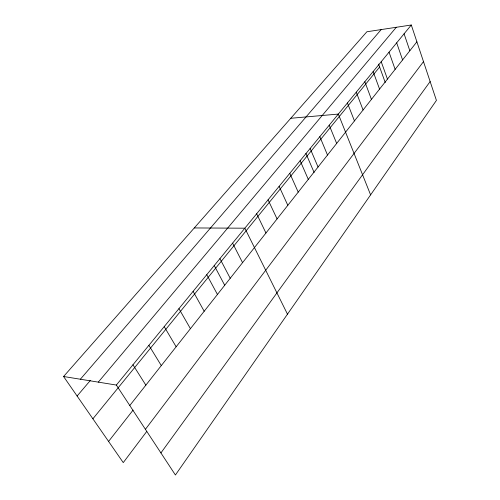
<?xml version="1.0" encoding="UTF-8"?>
<svg xmlns="http://www.w3.org/2000/svg" width="500" height="500" viewBox="0 0 500 500"><rect width="100%" height="100%" fill="white"/><g stroke="black" fill="none" stroke-linecap="round" stroke-linejoin="round"><path stroke-width="0.75" d="M160.919 452.931L430.138 81.544M146.769 431.413L123.263 462.612L63.575 376.512L366.875 31.762L411.294 25L436.425 100.412L175.413 475L116.35 385.056L63.575 376.512M145.412 429.319L423.5 61.625M108.575 441.425L133.088 410.106M129.781 405.506L416.894 41.806M92.894 418.8L379.631 67.019M116.35 385.056L411.294 25M98.3 382.131L396.294 27.281M77.106 396.031L90.412 380.369M80.369 379.231L381.194 29.581M290.756 118.287L338.331 114.069L370.6 194.881M194.275 227.95L244.838 228.194L287.475 314.175M132.95 364.781L145.856 385.144M148.894 345.325L161.3 365.581M164.213 326.625L176.144 346.775M178.938 308.644L190.431 328.675M193.113 291.344L204.188 311.25M206.762 274.681L217.438 294.462M214.219 265.506L224.669 285.188M219.913 258.625L230.219 278.275M232.6 243.137L242.55 262.656M256.656 213.769L265.95 233.012M268.075 199.831L277.062 218.931M279.119 186.356L287.812 205.319M289.794 173.319L298.219 192.144M300.125 160.706L308.288 179.381M305.881 153.369L314.119 172.481M310.131 148.494L318.044 167.025M319.825 136.662L327.5 155.05M329.219 125.194L336.662 143.438M347.431 102.956L354.444 120.913M356.262 92.181L363.069 109.987M364.825 81.725L371.438 99.388M373.137 71.581L379.562 89.094M378.575 64.1L385.25 82.544M381.213 61.725L387.456 79.1M389.05 52.15L395.131 69.381M396.675 42.844L402.587 59.931M404.087 33.8L409.837 50.75"/></g></svg>
